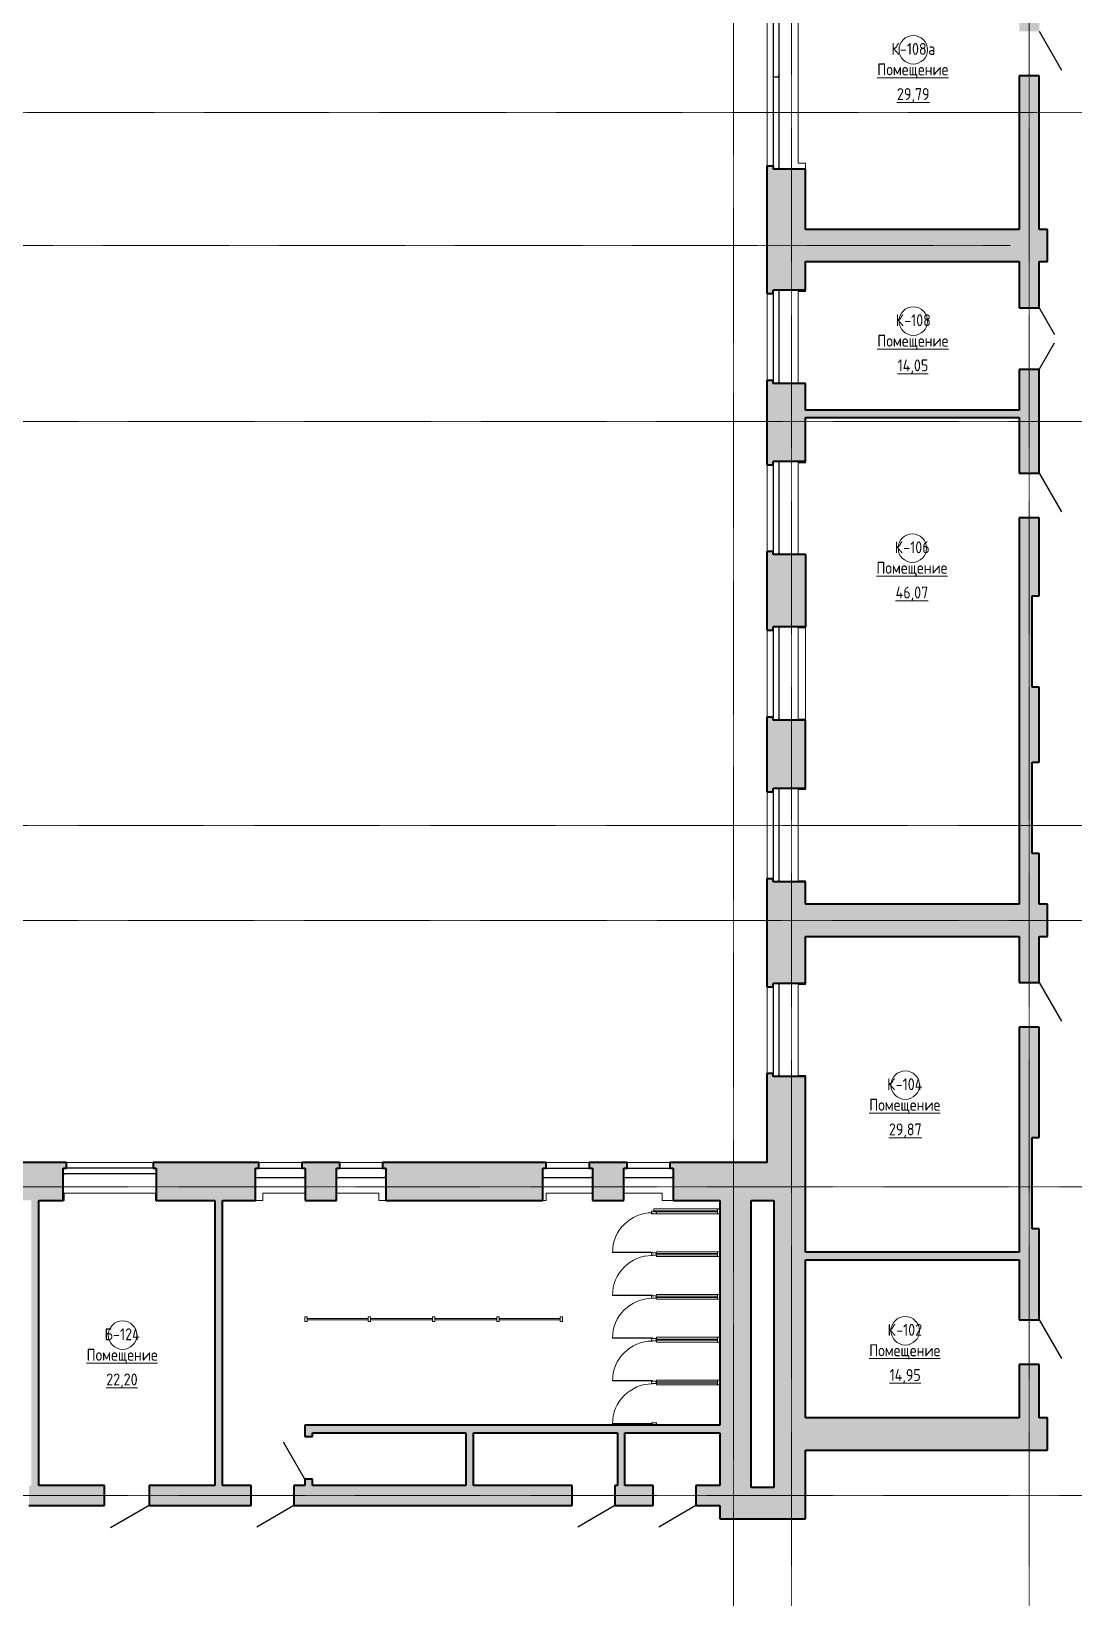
# Model space of a CAD drawing. Header units: millimetres. Extents: x -13853 to 411335, y -23261 to 161252.
# Drawn here: x 84581 to 106512, y 11139 to 44091 of the extents above; entities that cross this region are included whole.
import ezdxf

# ---------------------------------------------------------------- set-up
doc = ezdxf.new("R2010")
doc.units = ezdxf.units.MM
doc.linetypes.add('ADSK_Линия сетки', pattern=[21, 12, -3, 3, -3])
for name, color, linetype, lineweight in [('Двери', 7, 'Continuous', 18), ('Импосты витража', 7, 'Continuous', 18), ('Каркас_Импост', 7, 'Continuous', 30), ('Марки помещений', 7, 'Continuous', 18), ('Окна', 7, 'Continuous', 18), ('Оси', 7, 'Continuous', 9), ('Панели витража', 7, 'Continuous', 18), ('Панель', 7, 'Continuous', 30), ('Стены', 7, 'Continuous', 18), ('Стены разрез', 7, 'Continuous', 40)]:
    doc.layers.add(name, color=color, linetype=linetype, lineweight=lineweight)
doc.styles.add('GOST Common_1', font='GOST Common.ttf', dxfattribs={"width": 0.9, "height": 250})

# ---------------------------------------------------------------- blocks, each defined once
blk = doc.blocks.new('ИРНИТУ_Дверь_Однопольная_ДеревяннаяВнутренняя_филенчатая - 900х2080 без верха-1341253-001_Весь этаж')
at = {"layer": 'Панель'}
blk.add_line((-470, 210), (344, 680), dxfattribs=at)
blk = doc.blocks.new('AC_Дверь_Двупольная_ДеревяннаяВнутренняя_филенчатая_с_верхом - 1260х2080-413008-001_Весь этаж')
at = {"layer": 'Панель'}
for p, q in [((-650, 210), (-87, 535)), ((650, 210), (87, 535))]:
    blk.add_line(p, q, dxfattribs=at)
blk = doc.blocks.new('ИРНИТУ_Дверь_Однопольная_ДеревяннаяВнутренняя_филенчатая - 900х2080-1341260-001_Весь этаж')
at = {"layer": 'Панель'}
blk.add_line((-470, 210), (344, 680), dxfattribs=at)
blk = doc.blocks.new('AC_Дверь_Однопольная_ДеревяннаяВнутренняя_ГОСТ6629-88 - 860х2080h-423457-001_Весь этаж')
at = {"layer": 'Панель'}
blk.add_line((-450, 210), (329, 660), dxfattribs=at)
blk = doc.blocks.new('AC_Дверь_Однопольная_ДеревяннаяВнутренняя_ГОСТ6629-88 - 860х2080h-423991-001_Весь этаж')
at = {"layer": 'Панель'}
blk.add_line((-450, 80), (329, 530), dxfattribs=at)
blk = doc.blocks.new('ИРНИТУ-Окно-ГОСТ23166-99_2_1_Створка - 1000 x 1800-942852-001_Весь этаж')
at = {"layer": 'Каркас_Импост'}
for p, q in [((-1018.1, 280), (21.9, 280)), ((-1018.1, 280), (-1018.1, 80)), ((-1018.1, 280), (-983.1, 280)), ((-1018.1, 80), (21.9, 80)), ((-1018.1, 80), (-983.1, 80)), ((21.9, 280), (-13.1, 280)), ((21.9, 80), (-13.1, 80)), ((21.9, 280), (21.9, 80))]:
    blk.add_line(p, q, dxfattribs=at)
blk = doc.blocks.new('Системная панель - ADSK_Глухая_25_белый пластик-513181-001_Весь этаж')
at = {"layer": 'Панели витража'}
for p, q in [((667.5, 12.5), (-667.5, 12.5)), ((-667.5, 12.5), (-667.5, -12.5)), ((667.5, -12.5), (667.5, 12.5)), ((-667.5, -12.5), (667.5, -12.5))]:
    blk.add_line(p, q, dxfattribs=at)
blk = doc.blocks.new('AC_ДверьВитражная_Однопольная_Туалетная - Глухая Левая-442682-001_Весь этаж')
at = {"layer": 'Панель'}
blk.add_line((420, -32.5), (420, -872.5), dxfattribs=at)
at = {"layer": 'Панель', "lineweight": 18}
blk.add_arc((420, -32.5), 840, 180, 270, dxfattribs=at)
blk = doc.blocks.new('Прямоугольный импост - 50х100-442674-001_Весь этаж')
at = {"layer": 'Импосты витража'}
for p, q in [((-25, 50), (25, 50)), ((-25, -50), (-25, 50)), ((25, 50), (25, -50)), ((25, -50), (-25, -50))]:
    blk.add_line(p, q, dxfattribs=at)
blk = doc.blocks.new('Прямоугольный импост - 50х100-442686-001_Весь этаж')
at = {"layer": 'Импосты витража'}
for p, q in [((-50, 50), (0, 50)), ((-50, -50), (-50, 50)), ((0, 50), (0, -50)), ((0, -50), (-50, -50))]:
    blk.add_line(p, q, dxfattribs=at)
blk = doc.blocks.new('Прямоугольный импост - 50х100-442689-001_Весь этаж')
at = {"layer": 'Импосты витража'}
for p, q in [((0, 50), (-50, 50)), ((-50, 50), (-50, -50)), ((0, -50), (0, 50)), ((-50, -50), (0, -50))]:
    blk.add_line(p, q, dxfattribs=at)
blk = doc.blocks.new('Системная панель - ADSK_Глухая_25_белый пластик-513185-001_Весь этаж')
at = {"layer": 'Панели витража'}
for p, q in [((642.5, 12.5), (-642.5, 12.5)), ((-642.5, 12.5), (-642.5, -12.5)), ((642.5, -12.5), (642.5, 12.5)), ((-642.5, -12.5), (642.5, -12.5))]:
    blk.add_line(p, q, dxfattribs=at)
blk = doc.blocks.new('Прямоугольный импост - 50х100-444423-001_Весь этаж')
at = {"layer": 'Импосты витража'}
for p, q in [((-50, 50), (0, 50)), ((-50, -50), (-50, 50)), ((0, 50), (0, -50)), ((0, -50), (-50, -50))]:
    blk.add_line(p, q, dxfattribs=at)
blk = doc.blocks.new('Прямоугольный импост - 50х100-513183-001_Весь этаж')
at = {"layer": 'Импосты витража'}
for p, q in [((97731, 15692), (97731, 15717)), ((99016, 15717), (97731, 15717)), ((97731, 15617), (97731, 15642)), ((99016, 15617), (97731, 15617))]:
    blk.add_line(p, q, dxfattribs=at)
blk = doc.blocks.new('Прямоугольный импост - 50х100-513179-001_Весь этаж')
at = {"layer": 'Импосты витража'}
for p, q in [((97681, 19280), (97681, 19317)), ((97681, 19317), (99016, 19317)), ((97731, 19217), (99016, 19217))]:
    blk.add_line(p, q, dxfattribs=at)
blk = doc.blocks.new('Прямоугольный импост - 50х100-444419-001_Весь этаж')
at = {"layer": 'Импосты витража'}
for p, q in [((0, 50), (-50, 50)), ((-50, 50), (-50, -50)), ((0, -50), (0, 50)), ((-50, -50), (0, -50))]:
    blk.add_line(p, q, dxfattribs=at)
blk = doc.blocks.new('Системная панель - ADSK_Глухая_25_белый пластик-489488-001_Весь этаж')
at = {"layer": 'Панели витража'}
for p, q in [((640, 13), (-640, 13)), ((-640, 13), (-640, -13)), ((640, -13), (640, 13)), ((-640, -13), (640, -13))]:
    blk.add_line(p, q, dxfattribs=at)
blk = doc.blocks.new('Системная панель - ADSK_Глухая_25_белый пластик-489489-001_Весь этаж')
at = {"layer": 'Панели витража'}
for p, q in [((653, 13), (-653, 13)), ((-653, 13), (-653, -13)), ((653, -13), (653, 13)), ((-653, -13), (653, -13))]:
    blk.add_line(p, q, dxfattribs=at)
blk = doc.blocks.new('Прямоугольный импост - 50х100-450438-001_Весь этаж')
at = {"layer": 'Импосты витража'}
for p, q in [((-50, 50), (0, 50)), ((-50, -50), (-50, 50)), ((0, 50), (0, -50)), ((0, -50), (-50, -50))]:
    blk.add_line(p, q, dxfattribs=at)
blk = doc.blocks.new('Прямоугольный импост - 50х100-450440-001_Весь этаж')
at = {"layer": 'Импосты витража'}
for p, q in [((0, 50), (-50, 50)), ((-50, 50), (-50, -50)), ((0, -50), (0, 50)), ((-50, -50), (0, -50))]:
    blk.add_line(p, q, dxfattribs=at)
blk = doc.blocks.new('Прямоугольный импост - 50х100-450448-001_Весь этаж')
at = {"layer": 'Импосты витража'}
for p, q in [((-25, 50), (25, 50)), ((-25, -50), (-25, 50)), ((25, 50), (25, -50)), ((25, -50), (-25, -50))]:
    blk.add_line(p, q, dxfattribs=at)
blk = doc.blocks.new('Прямоугольный импост - 50х100-451065-001_Весь этаж')
at = {"layer": 'Импосты витража'}
for p, q in [((-25, 50), (25, 50)), ((-25, -50), (-25, 50)), ((25, 50), (25, -50)), ((25, -50), (-25, -50))]:
    blk.add_line(p, q, dxfattribs=at)
blk = doc.blocks.new('ИРНИТУ-Окно-ГОСТ23166-99_4_2_Створки - 1920 x 2350-415137-001_Весь этаж')
at = {"layer": 'Каркас_Импост'}
for p, q in [((-1018.1, -160), (941.9, -160)), ((-1018.1, -280), (-1018.1, -160)), ((-1018.1, -160), (-983.1, -160)), ((-1018.1, -280), (941.9, -280)), ((-1018.1, -280), (-983.1, -280)), ((941.9, -160), (906.9, -160)), ((941.9, -280), (906.9, -280)), ((941.9, -280), (941.9, -160))]:
    blk.add_line(p, q, dxfattribs=at)
blk = doc.blocks.new('ИРНИТУ-Окно-ГОСТ23166-99_4_2_Створки - 1920 x 2350-670323-001_Весь этаж')
at = {"layer": 'Каркас_Импост'}
for p, q in [((-1008.1, -160), (931.9, -160)), ((-1008.1, -280), (-1008.1, -160)), ((-1008.1, -160), (-973.1, -160)), ((-1008.1, -280), (931.9, -280)), ((-1008.1, -280), (-973.1, -280)), ((931.9, -160), (896.9, -160)), ((931.9, -280), (916.9, -280)), ((931.9, -280), (931.9, -160))]:
    blk.add_line(p, q, dxfattribs=at)
blk = doc.blocks.new('ИРНИТУ-Окно-ГОСТ23166-99_4_2_Створки - 1920 x 2350-670325-001_Весь этаж')
at = {"layer": 'Каркас_Импост'}
for p, q in [((-1008.1, -160), (931.9, -160)), ((-1008.1, -280), (-1008.1, -160)), ((-1008.1, -160), (-973.1, -160)), ((-1008.1, -280), (931.9, -280)), ((-1008.1, -280), (-993.1, -280)), ((931.9, -160), (896.9, -160)), ((931.9, -280), (896.9, -280)), ((931.9, -280), (931.9, -160))]:
    blk.add_line(p, q, dxfattribs=at)
blk = doc.blocks.new('ADSK_Марка_Помещение - Номер Имя Площадь Площадь проемов-115235-001_Весь этаж')
at = {"layer": 'Марки помещений'}
blk.add_circle((0, 0), 3, dxfattribs=at)

msp = doc.modelspace()

# ---------------------------------------------------------------- hatches: boundary and pattern name
at = {"layer": 'Стены'}
h = msp.add_hatch(color=256, dxfattribs=at)
h.paths.add_polyline_path([(100866, 20295), (100866, 22101), (100186, 22101), (100186, 22171), (100066, 22171), (100066, 20295)], flags=0)
h.paths.add_polyline_path([(100186, 23991), (100186, 24061), (100866, 24061), (100866, 26201), (100186, 26201), (100186, 26271), (100066, 26271), (100066, 23991)], flags=0)
h.paths.add_polyline_path([(100186, 28091), (100186, 28161), (100866, 28161), (100866, 29601), (100186, 29601), (100186, 29671), (100066, 29671), (100066, 28091)], flags=0)
h.paths.add_polyline_path([(100066, 31491), (100186, 31491), (100186, 31561), (100866, 31561), (100866, 33083), (100186, 33083), (100186, 33153), (100066, 33153)], flags=0)
h.paths.add_polyline_path([(100066, 34973), (100186, 34973), (100186, 35043), (100866, 35043), (100866, 36683), (100186, 36683), (100186, 36753), (100066, 36753), (100066, 35677)], flags=0)
h.paths.add_polyline_path([(100186, 38573), (100186, 38643), (100866, 38643), (100866, 41193), (100186, 41193), (100186, 41263), (100066, 41263), (100066, 38573)], flags=0)
h.paths.add_polyline_path([(100066, 45003), (100186, 45003), (100186, 45073), (100866, 45073), (100866, 47483), (100186, 47483), (100186, 47553), (100066, 47553)], flags=0)
h.paths.add_polyline_path([(100186, 49373), (100186, 49443), (100866, 49443), (100866, 51083), (100186, 51083), (100186, 51153), (100066, 51153), (100066, 49373)], flags=0)
h.paths.add_polyline_path([(100186, 52973), (100186, 53043), (100866, 53043), (100866, 54583), (100186, 54583), (100186, 54653), (100066, 54653), (100066, 52973)], flags=0)
h.paths.add_polyline_path([(100066, 56473), (100186, 56473), (100186, 56543), (100866, 56543), (100866, 57983), (100186, 57983), (100186, 58053), (100066, 58053)], flags=0)
h.paths.add_polyline_path([(100066, 59873), (100186, 59873), (100186, 59943), (100866, 59943), (100866, 62605), (100066, 62605), (100066, 60545)], flags=0)
h = msp.add_hatch(color=256, dxfattribs=at)
h.paths.add_polyline_path([(105786, 39925), (105786, 43151), (105366, 43151), (105366, 39925)], flags=0)
h.paths.add_polyline_path([(105366, 44091), (105786, 44091), (105786, 46545), (105366, 46545)], flags=0)
for points in [[(105961, 39245), (105961, 39925), (100866, 39925), (100866, 39245), (105786, 39245)], [(105366, 35964), (105366, 36124), (100866, 36124), (100866, 35964), (103810, 35964)], [(105786, 25045), (105961, 25045), (105961, 25725), (100866, 25725), (100866, 25045), (105366, 25045)], [(84581, 13495), (84741, 13495), (84741, 19495), (84581, 19495), (84581, 17027)], [(88441, 13495), (88601, 13495), (88601, 19495), (88441, 19495), (88441, 17027)], [(99726, 13456), (99726, 19495), (99066, 19495), (99066, 13456)], [(100206, 13456), (100866, 13456), (100866, 19495), (100206, 19495), (100206, 17027)], [(103810, 18247), (105366, 18247), (105366, 18407), (100866, 18407), (100866, 18247)], [(105961, 14245), (105961, 14925), (100866, 14925), (100866, 14245), (103810, 14245)], [(96911, 14607), (99066, 14607), (99066, 14767), (90335, 14767), (90335, 14607), (95371, 14607)], [(93721, 13495), (93881, 13495), (93881, 14607), (93721, 14607)], [(96911, 13495), (97071, 13495), (97071, 14607), (96911, 14607)], [(100866, 12796), (100866, 13456), (99066, 13456), (99066, 12796)]]:
    msp.add_hatch(color=256, dxfattribs=at).paths.add_polyline_path(points, flags=0)
h = msp.add_hatch(color=256, dxfattribs=at)
h.paths.add_polyline_path([(105786, 25725), (105786, 26797), (105636, 26797), (105636, 28717), (105786, 28717), (105786, 30297), (105636, 30297), (105636, 32217), (105786, 32217), (105786, 33854), (105366, 33854), (105366, 25725)], flags=0)
h.paths.add_polyline_path([(105786, 34794), (105786, 36974), (105366, 36974), (105366, 34794)], flags=0)
h.paths.add_polyline_path([(105786, 38274), (105786, 39245), (105366, 39245), (105366, 38274)], flags=0)
h = msp.add_hatch(color=256, dxfattribs=at)
h.paths.add_polyline_path([(105786, 14925), (105786, 16042), (105366, 16042), (105366, 14925)], flags=0)
h.paths.add_polyline_path([(105786, 16982), (105786, 18897), (105636, 18897), (105636, 20817), (105786, 20817), (105786, 23142), (105366, 23142), (105366, 16982)], flags=0)
h.paths.add_polyline_path([(105786, 24082), (105786, 25045), (105366, 25045), (105366, 24082)], flags=0)
h = msp.add_hatch(color=256, dxfattribs=at)
h.paths.add_polyline_path([(90341, 19495), (91001, 19495), (91001, 20175), (91071, 20175), (91071, 20295), (90271, 20295), (90271, 20175), (90341, 20175)], flags=0)
h.paths.add_polyline_path([(84741, 19495), (85251, 19495), (85251, 20175), (85321, 20175), (85321, 20295), (83641, 20295), (83641, 20175), (83711, 20175), (83711, 19495), (84581, 19495)], flags=0)
h.paths.add_polyline_path([(100866, 19495), (100866, 20295), (98016, 20295), (98016, 20175), (98086, 20175), (98086, 19495), (100206, 19495)], flags=0)
h.paths.add_polyline_path([(95346, 19495), (95346, 20175), (95416, 20175), (95416, 20295), (91971, 20295), (91971, 20175), (92041, 20175), (92041, 19495)], flags=0)
h.paths.add_polyline_path([(89301, 19495), (89301, 20175), (89371, 20175), (89371, 20295), (87141, 20295), (87141, 20175), (87211, 20175), (87211, 19495), (88601, 19495)], flags=0)
h.paths.add_polyline_path([(97046, 19495), (97046, 20175), (97116, 20175), (97116, 20295), (96316, 20295), (96316, 20175), (96386, 20175), (96386, 19495)], flags=0)
h.paths.add_polyline_path([(60551, 19495), (60551, 20175), (60621, 20175), (60621, 20295), (58741, 20295), (58741, 20175), (58811, 20175), (58811, 19495)], flags=0)
h.paths.add_polyline_path([(70651, 19495), (70651, 20175), (70721, 20175), (70721, 20295), (68941, 20295), (68941, 20175), (69011, 20175), (69011, 19495), (70054, 19495)], flags=0)
h.paths.add_polyline_path([(81696, 19495), (81751, 19495), (81751, 20175), (81821, 20175), (81821, 20295), (79941, 20295), (79941, 20175), (80011, 20175), (80011, 19495), (81016, 19495)], flags=0)
h.paths.add_polyline_path([(67051, 19495), (67051, 20175), (67121, 20175), (67121, 20295), (65541, 20295), (65541, 20175), (65611, 20175), (65611, 19495)], flags=0)
h.paths.add_polyline_path([(76311, 19495), (78051, 19495), (78051, 20175), (78121, 20175), (78121, 20295), (76241, 20295), (76241, 20175), (76311, 20175)], flags=0)
h.paths.add_polyline_path([(63651, 19495), (63651, 20175), (63721, 20175), (63721, 20295), (62441, 20295), (62441, 20175), (62511, 20175), (62511, 19495), (63016, 19495)], flags=0)
h.paths.add_polyline_path([(74351, 19495), (74351, 20175), (74421, 20175), (74421, 20295), (72541, 20295), (72541, 20175), (72611, 20175), (72611, 19495)], flags=0)
h.paths.add_polyline_path([(44138, 19495), (45051, 19495), (45051, 20175), (45121, 20175), (45121, 20295), (43341, 20295), (43341, 20175), (43411, 20175), (43411, 19495)], flags=0)
h.paths.add_polyline_path([(47011, 19495), (48651, 19495), (48651, 20175), (48721, 20175), (48721, 20295), (46941, 20295), (46941, 20175), (47011, 20175)], flags=0)
h.paths.add_polyline_path([(56766, 19495), (56851, 19495), (56851, 20175), (56921, 20175), (56921, 20295), (54241, 20295), (54241, 20175), (54311, 20175), (54311, 19495), (56086, 19495)], flags=0)
h.paths.add_polyline_path([(51251, 19495), (52351, 19495), (52351, 20175), (52421, 20175), (52421, 20295), (50541, 20295), (50541, 20175), (50611, 20175), (50611, 19495)], flags=0)
h.paths.add_polyline_path([(41451, 19495), (41451, 20175), (41521, 20175), (41521, 20295), (39741, 20295), (39741, 20175), (39811, 20175), (39811, 19495)], flags=0)
h.paths.add_polyline_path([(32511, 19495), (34151, 19495), (34151, 20175), (34221, 20175), (34221, 20295), (32441, 20295), (32441, 20175), (32511, 20175)], flags=0)
h.paths.add_polyline_path([(36978, 19495), (37851, 19495), (37851, 20175), (37921, 20175), (37921, 20295), (36041, 20295), (36041, 20175), (36111, 20175), (36111, 19495), (36298, 19495)], flags=0)
h.paths.add_polyline_path([(26251, 19495), (27251, 19495), (27251, 20175), (27321, 20175), (27321, 20295), (25641, 20295), (25641, 20175), (25711, 20175), (25711, 19495)], flags=0)
h.paths.add_polyline_path([(23639, 19495), (23751, 19495), (23751, 20175), (23821, 20175), (23821, 20295), (22241, 20295), (22241, 20175), (22311, 20175), (22311, 19495), (22801, 19495)], flags=0)
h.paths.add_polyline_path([(30551, 19495), (30551, 20175), (30621, 20175), (30621, 20295), (29141, 20295), (29141, 20175), (29211, 20175), (29211, 19495), (29811, 19495)], flags=0)
h.paths.add_polyline_path([(18626, 19495), (20351, 19495), (20351, 20175), (20421, 20175), (20421, 20295), (18626, 20295), (18626, 20135)], flags=0)
h = msp.add_hatch(color=256, dxfattribs=at)
h.paths.add_polyline_path([(90495, 13495), (90495, 13631), (90335, 13631), (90335, 13495)], flags=0)
h.paths.add_polyline_path([(90335, 14531), (90495, 14531), (90495, 14607), (90335, 14607)], flags=0)
h = msp.add_hatch(color=256, dxfattribs=at)
h.paths.add_polyline_path([(98561, 13075), (99066, 13075), (99066, 13495), (98561, 13495)], flags=0)
h.paths.add_polyline_path([(90105, 13075), (95961, 13075), (95961, 13495), (90105, 13495)], flags=0)
h.paths.add_polyline_path([(97661, 13075), (97661, 13495), (96861, 13495), (96861, 13075)], flags=0)
h.paths.add_polyline_path([(87061, 13075), (89205, 13075), (89205, 13495), (87061, 13495)], flags=0)
h.paths.add_polyline_path([(83591, 13075), (83591, 13495), (81696, 13495), (81696, 13075)], flags=0)
h.paths.add_polyline_path([(84531, 13075), (86121, 13075), (86121, 13495), (84531, 13495)], flags=0)

# ---------------------------------------------------------------- linework, layer by layer
at = {"layer": 'Оси', "linetype": 'ADSK_Линия сетки'}
for p, q in [((100576, 160434), (100576, -22443)), ((105576, 160434), (105576, -22443)), ((99356, 138255), (99356, -22443)), ((118410, 42385), (-13035, 42385)), ((105176, 39585), (-13035, 39585)), ((118043, 35885), (-13035, 35885)), ((155351, 27385), (-13035, 27385)), ((410517, 25385), (-13035, 25385)), ((-13035, 19785), (410517, 19785)), ((-13035, 13285), (410517, 13285))]:
    msp.add_line(p, q, dxfattribs=at)
at = {"layer": 'Стены'}
for p, q in [((100066, 41263), (100066, 45003)), ((100716, 41316), (100716, 44916)), ((100866, 41316), (100716, 41316)), ((100866, 41316), (100866, 41193)), ((100066, 36753), (100066, 38573)), ((100716, 36696), (100716, 38616)), ((100716, 38616), (100866, 38616)), ((100866, 38643), (100866, 38616)), ((100866, 36696), (100716, 36696)), ((100866, 36696), (100866, 36683)), ((100066, 33153), (100066, 34973)), ((100716, 33096), (100716, 35016)), ((100716, 35016), (100866, 35016)), ((100866, 35043), (100866, 35016)), ((100866, 33096), (100716, 33096)), ((100866, 33096), (100866, 33083)), ((100066, 29671), (100066, 31491)), ((100716, 29621), (100716, 31541)), ((100716, 31541), (100866, 31541)), ((100866, 31561), (100866, 29601)), ((100866, 29621), (100716, 29621)), ((100066, 26271), (100066, 28091)), ((100716, 26221), (100716, 28141)), ((100716, 28141), (100866, 28141)), ((100866, 28161), (100866, 28141)), ((100866, 26221), (100716, 26221)), ((100866, 26221), (100866, 26201)), ((100866, 24061), (100866, 24041)), ((100066, 22171), (100066, 23991)), ((100716, 22121), (100716, 24041)), ((100716, 24041), (100866, 24041)), ((100866, 22121), (100716, 22121)), ((100866, 22121), (100866, 22101)), ((85321, 20295), (87141, 20295)), ((89371, 20295), (90271, 20295)), ((91071, 20295), (91971, 20295)), ((95416, 20295), (96316, 20295)), ((97116, 20295), (98016, 20295)), ((85271, 19495), (85251, 19495)), ((85271, 19495), (85271, 19645)), ((85271, 19645), (87191, 19645)), ((87191, 19645), (87191, 19495)), ((87211, 19495), (87191, 19495)), ((89451, 19495), (89301, 19495)), ((89451, 19495), (89451, 19645)), ((89451, 19645), (90341, 19645)), ((91001, 19645), (91891, 19645)), ((91891, 19645), (91891, 19495)), ((92041, 19495), (91891, 19495)), ((95416, 19495), (95346, 19495)), ((95416, 19495), (95416, 19645)), ((95416, 19645), (96386, 19645)), ((97046, 19645), (97856, 19645)), ((97856, 19645), (97856, 19495)), ((98086, 19495), (97856, 19495))]:
    msp.add_line(p, q, dxfattribs=at)
at = {"layer": 'Стены разрез'}
for p, q in [((105366, 43151), (105366, 39925)), ((105786, 43151), (105366, 43151)), ((105786, 39925), (105786, 43151)), ((100066, 38573), (100066, 41263)), ((100066, 41263), (100186, 41263)), ((100186, 41263), (100186, 41193)), ((100866, 41193), (100186, 41193)), ((100866, 39925), (100866, 41193)), ((105366, 39925), (100866, 39925)), ((105961, 39925), (105786, 39925)), ((105961, 39245), (105961, 39925)), ((100866, 39245), (105366, 39245)), ((100866, 38643), (100866, 39245)), ((105366, 39245), (105366, 38274)), ((105786, 39245), (105961, 39245)), ((105786, 38274), (105786, 39245)), ((100066, 38573), (100186, 38573)), ((100186, 38573), (100186, 38643)), ((100866, 38643), (100186, 38643)), ((105366, 38274), (105786, 38274)), ((105366, 36974), (105366, 36124)), ((105786, 36974), (105366, 36974)), ((105786, 34794), (105786, 36974)), ((100066, 34973), (100066, 36753)), ((100066, 36753), (100186, 36753)), ((100186, 36683), (100186, 36753)), ((100866, 36683), (100186, 36683)), ((100866, 36124), (100866, 36683)), ((105366, 36124), (100866, 36124)), ((100866, 35043), (100866, 35964)), ((100866, 35964), (105366, 35964)), ((105366, 35964), (105366, 34794)), ((100066, 34973), (100186, 34973)), ((100186, 34973), (100186, 35043)), ((100866, 35043), (100186, 35043)), ((105366, 34794), (105786, 34794)), ((105366, 33854), (105366, 25725)), ((105786, 33854), (105366, 33854)), ((105786, 32217), (105786, 33854)), ((100066, 31491), (100066, 33153)), ((100066, 33153), (100186, 33153)), ((100186, 33083), (100186, 33153)), ((100866, 33083), (100186, 33083)), ((100866, 33083), (100866, 31561)), ((105636, 30297), (105636, 32217)), ((105636, 32217), (105786, 32217)), ((100066, 31491), (100186, 31491)), ((100186, 31491), (100186, 31561)), ((100866, 31561), (100186, 31561)), ((105786, 30297), (105636, 30297)), ((105786, 28717), (105786, 30297)), ((100066, 28091), (100066, 29671)), ((100066, 29671), (100186, 29671)), ((100186, 29601), (100186, 29671)), ((100866, 29601), (100186, 29601)), ((100866, 28161), (100866, 29601)), ((105636, 26797), (105636, 28717)), ((105636, 28717), (105786, 28717)), ((100066, 28091), (100186, 28091)), ((100186, 28091), (100186, 28161)), ((100866, 28161), (100186, 28161)), ((105786, 26797), (105636, 26797)), ((105786, 25725), (105786, 26797)), ((100066, 23991), (100066, 26271)), ((100066, 26271), (100186, 26271)), ((100186, 26201), (100186, 26271)), ((100866, 26201), (100186, 26201)), ((100866, 25725), (100866, 26201)), ((105366, 25725), (100866, 25725)), ((105961, 25725), (105786, 25725)), ((105961, 25045), (105961, 25725)), ((100866, 25045), (105366, 25045)), ((100866, 24061), (100866, 25045)), ((105366, 25045), (105366, 24082)), ((105786, 25045), (105961, 25045)), ((105786, 24082), (105786, 25045)), ((100186, 23991), (100186, 24061)), ((100866, 24061), (100186, 24061)), ((105366, 24082), (105786, 24082)), ((100066, 23991), (100186, 23991)), ((105366, 23142), (105366, 18407)), ((105786, 23142), (105366, 23142)), ((105786, 20817), (105786, 23142)), ((100066, 20295), (100066, 22171)), ((100066, 22171), (100186, 22171)), ((100186, 22101), (100186, 22171)), ((100866, 22101), (100186, 22101)), ((100866, 19495), (100866, 22101)), ((105636, 18897), (105636, 20817)), ((105636, 20817), (105786, 20817)), ((85321, 20295), (83641, 20295)), ((85251, 19495), (85251, 20175)), ((85251, 20175), (85321, 20175)), ((85321, 20175), (85321, 20295)), ((89371, 20295), (87141, 20295)), ((87141, 20295), (87141, 20175)), ((87141, 20175), (87211, 20175)), ((87211, 20175), (87211, 19495)), ((89301, 19495), (89301, 20175)), ((89301, 20175), (89371, 20175)), ((89371, 20175), (89371, 20295)), ((91071, 20295), (90271, 20295)), ((90271, 20295), (90271, 20175)), ((90271, 20175), (90341, 20175)), ((90341, 20175), (90341, 19495)), ((91001, 19495), (91001, 20175)), ((91001, 20175), (91071, 20175)), ((91071, 20175), (91071, 20295)), ((95416, 20295), (91971, 20295)), ((91971, 20295), (91971, 20175)), ((91971, 20175), (92041, 20175)), ((92041, 20175), (92041, 19495)), ((95346, 19495), (95346, 20175)), ((95346, 20175), (95416, 20175)), ((95416, 20175), (95416, 20295)), ((97116, 20295), (96316, 20295)), ((96316, 20295), (96316, 20175)), ((96316, 20175), (96386, 20175)), ((96386, 20175), (96386, 19495)), ((97046, 19495), (97046, 20175)), ((97046, 20175), (97116, 20175)), ((97116, 20175), (97116, 20295)), ((100066, 20295), (98016, 20295)), ((98016, 20295), (98016, 20175)), ((98016, 20175), (98086, 20175)), ((98086, 20175), (98086, 19495)), ((84741, 19495), (85251, 19495)), ((84741, 13495), (84741, 19495)), ((87211, 19495), (88441, 19495)), ((88441, 19495), (88441, 13495)), ((88601, 19495), (89301, 19495)), ((88601, 13495), (88601, 19495)), ((90341, 19495), (91001, 19495)), ((92041, 19495), (95346, 19495)), ((96386, 19495), (97046, 19495)), ((98086, 19495), (99066, 19495)), ((99066, 19495), (99066, 14767)), ((99726, 19495), (100206, 19495)), ((99726, 13456), (99726, 19495)), ((100206, 19495), (100206, 13456)), ((100866, 18407), (100866, 19495)), ((105786, 18897), (105636, 18897)), ((105786, 16982), (105786, 18897)), ((105366, 18407), (100866, 18407)), ((100866, 14925), (100866, 18247)), ((100866, 18247), (105366, 18247)), ((105366, 18247), (105366, 16982)), ((105366, 16982), (105786, 16982)), ((105366, 16042), (105366, 14925)), ((105786, 16042), (105366, 16042)), ((105786, 14925), (105786, 16042)), ((105366, 14925), (100866, 14925)), ((105961, 14925), (105786, 14925)), ((105961, 14245), (105961, 14925)), ((99066, 14767), (90335, 14767)), ((90335, 14767), (90335, 14531)), ((90335, 14531), (90495, 14531)), ((90495, 14607), (93721, 14607)), ((90495, 14531), (90495, 14607)), ((93721, 14607), (93721, 13495)), ((93881, 14607), (96911, 14607)), ((93881, 13495), (93881, 14607)), ((96911, 14607), (96911, 13495)), ((97071, 14607), (99066, 14607)), ((97071, 13495), (97071, 14607)), ((99066, 14607), (99066, 13495)), ((100866, 14245), (105961, 14245)), ((100866, 12796), (100866, 14245)), ((90335, 13631), (90335, 13495)), ((90495, 13631), (90335, 13631)), ((90495, 13495), (90495, 13631)), ((86121, 13495), (84741, 13495)), ((86121, 13075), (86121, 13495)), ((88441, 13495), (87061, 13495)), ((87061, 13495), (87061, 13075)), ((89205, 13495), (88601, 13495)), ((89205, 13075), (89205, 13495)), ((90335, 13495), (90105, 13495)), ((90105, 13495), (90105, 13075)), ((93721, 13495), (90495, 13495)), ((95961, 13495), (93881, 13495)), ((95961, 13075), (95961, 13495)), ((96911, 13495), (96861, 13495)), ((96861, 13495), (96861, 13075)), ((97661, 13495), (97071, 13495)), ((97661, 13075), (97661, 13495)), ((99066, 13495), (98561, 13495)), ((98561, 13495), (98561, 13075)), ((100206, 13456), (99726, 13456)), ((84531, 13075), (86121, 13075)), ((87061, 13075), (89205, 13075)), ((90105, 13075), (95961, 13075)), ((96861, 13075), (97661, 13075)), ((98561, 13075), (99066, 13075)), ((99066, 13075), (99066, 12796)), ((99066, 12796), (100866, 12796))]:
    msp.add_line(p, q, dxfattribs=at)

# ---------------------------------------------------------------- block references
at = {"layer": 'Двери'}
for name, p, rotation in [('ИРНИТУ_Дверь_Однопольная_ДеревяннаяВнутренняя_филенчатая - 900х2080 без верха-1341253-001_Весь этаж', (105576, 43621), 269.9999999999998), ('AC_Дверь_Двупольная_ДеревяннаяВнутренняя_филенчатая_с_верхом - 1260х2080-413008-001_Весь этаж', (105576, 37624), 269.9999999999999), ('ИРНИТУ_Дверь_Однопольная_ДеревяннаяВнутренняя_филенчатая - 900х2080-1341260-001_Весь этаж', (105576, 34324), 269.9999999999999), ('ИРНИТУ_Дверь_Однопольная_ДеревяннаяВнутренняя_филенчатая - 900х2080 без верха-1341253-001_Весь этаж', (105576, 23612), 269.9999999999999), ('AC_ДверьВитражная_Однопольная_Туалетная - Глухая Левая-442682-001_Весь этаж', (97681, 18817), 270), ('AC_ДверьВитражная_Однопольная_Туалетная - Глухая Левая-442682-001_Весь этаж', (97681, 17917), 270), ('AC_ДверьВитражная_Однопольная_Туалетная - Глухая Левая-442682-001_Весь этаж', (97681, 17017), 270), ('ИРНИТУ_Дверь_Однопольная_ДеревяннаяВнутренняя_филенчатая - 900х2080 без верха-1341253-001_Весь этаж', (105576, 16512), 269.9999999999999), ('AC_ДверьВитражная_Однопольная_Туалетная - Глухая Левая-442682-001_Весь этаж', (97681, 16117), 270), ('AC_ДверьВитражная_Однопольная_Туалетная - Глухая Левая-442682-001_Весь этаж', (97681, 15217), 270), ('AC_Дверь_Однопольная_ДеревяннаяВнутренняя_ГОСТ6629-88 - 860х2080h-423991-001_Весь этаж', (90415, 14081), 90), ('ИРНИТУ_Дверь_Однопольная_ДеревяннаяВнутренняя_филенчатая - 900х2080 без верха-1341253-001_Весь этаж', (86591, 13285), 180), ('AC_Дверь_Однопольная_ДеревяннаяВнутренняя_ГОСТ6629-88 - 860х2080h-423457-001_Весь этаж', (89655, 13285), 180), ('AC_Дверь_Однопольная_ДеревяннаяВнутренняя_ГОСТ6629-88 - 860х2080h-423457-001_Весь этаж', (96411, 13285), 180), ('AC_Дверь_Однопольная_ДеревяннаяВнутренняя_ГОСТ6629-88 - 860х2080h-423457-001_Весь этаж', (98111, 13285), 180)]:
    msp.add_blockref(name, p, dxfattribs=dict(at, rotation=rotation))
at = {"layer": 'Импосты витража'}
for name, p, rotation in [('Прямоугольный импост - 50х100-442689-001_Весь этаж', (97681, 19267), 90), ('Прямоугольный импост - 50х100-450440-001_Весь этаж', (90335, 16996), 180)]:
    msp.add_blockref(name, p, dxfattribs=dict(at, rotation=rotation))
for name, p in [('Прямоугольный импост - 50х100-513179-001_Весь этаж', (0, 0)), ('Прямоугольный импост - 50х100-444419-001_Весь этаж', (99066, 19267)), ('Прямоугольный импост - 50х100-513183-001_Весь этаж', (0, 2700)), ('Прямоугольный импост - 50х100-513183-001_Весь этаж', (0, 1800)), ('Прямоугольный импост - 50х100-513183-001_Весь этаж', (0, 900)), ('Прямоугольный импост - 50х100-513183-001_Весь этаж', (0, 0))]:
    msp.add_blockref(name, p, dxfattribs=at)
at = {"layer": 'Импосты витража', "extrusion": (0, 0, -1)}
for name, p, rotation in [('Прямоугольный импост - 50х100-442674-001_Весь этаж', (-97681, 18367), 270), ('Прямоугольный импост - 50х100-444423-001_Весь этаж', (-99066, 18367), 180), ('Прямоугольный импост - 50х100-442674-001_Весь этаж', (-97681, 17467), 270), ('Прямоугольный импост - 50х100-444423-001_Весь этаж', (-99066, 17467), 180), ('Прямоугольный импост - 50х100-451065-001_Весь этаж', (-91690, 16996), 180), ('Прямоугольный импост - 50х100-450448-001_Весь этаж', (-93046, 16996), 180), ('Прямоугольный импост - 50х100-451065-001_Весь этаж', (-94402, 16996), 180), ('Прямоугольный импост - 50х100-450438-001_Весь этаж', (-95758, 16996), 180), ('Прямоугольный импост - 50х100-442674-001_Весь этаж', (-97681, 16567), 270), ('Прямоугольный импост - 50х100-444423-001_Весь этаж', (-99066, 16567), 180), ('Прямоугольный импост - 50х100-442674-001_Весь этаж', (-97681, 15667), 270), ('Прямоугольный импост - 50х100-444423-001_Весь этаж', (-99066, 15667), 180), ('Прямоугольный импост - 50х100-442686-001_Весь этаж', (-97681, 14767), 270)]:
    msp.add_blockref(name, p, dxfattribs=dict(at, rotation=rotation))
at = {"layer": 'Марки помещений', "xscale": 99.99999999999993, "yscale": 99.99999999999993, "zscale": 99.99999999999993}
for p in [(103137, 43702), (103137, 37995), (103117, 33218), (102968, 21921), (86501, 16662), (102968, 16754)]:
    msp.add_blockref('ADSK_Марка_Помещение - Номер Имя Площадь Площадь проемов-115235-001_Весь этаж', p, dxfattribs=at)
at = {"layer": 'Окна'}
for name, p, rotation in [('ИРНИТУ-Окно-ГОСТ23166-99_4_2_Створки - 1920 x 2350-670323-001_Весь этаж', (100466, 44064), 269.9999999999999), ('ИРНИТУ-Окно-ГОСТ23166-99_4_2_Створки - 1920 x 2350-670325-001_Весь этаж', (100466, 42124), 269.9999999999999), ('ИРНИТУ-Окно-ГОСТ23166-99_4_2_Створки - 1920 x 2350-415137-001_Весь этаж', (100466, 37624), 269.9999999999999), ('ИРНИТУ-Окно-ГОСТ23166-99_4_2_Створки - 1920 x 2350-415137-001_Весь этаж', (100466, 34024), 269.9999999999999), ('ИРНИТУ-Окно-ГОСТ23166-99_4_2_Створки - 1920 x 2350-415137-001_Весь этаж', (100466, 30543), 269.9999999999999), ('ИРНИТУ-Окно-ГОСТ23166-99_4_2_Створки - 1920 x 2350-415137-001_Весь этаж', (100466, 27143), 269.9999999999999), ('ИРНИТУ-Окно-ГОСТ23166-99_4_2_Створки - 1920 x 2350-415137-001_Весь этаж', (100466, 23043), 269.9999999999999), ('ИРНИТУ-Окно-ГОСТ23166-99_4_2_Створки - 1920 x 2350-415137-001_Весь этаж', (86193, 19895), 180)]:
    msp.add_blockref(name, p, dxfattribs=dict(at, rotation=rotation))
for p in [(90319, 19895), (92019, 19895), (96364, 19895), (98064, 19895)]:
    msp.add_blockref('ИРНИТУ-Окно-ГОСТ23166-99_2_1_Створка - 1000 x 1800-942852-001_Весь этаж', p, dxfattribs=at)
at = {"layer": 'Панели витража', "rotation": 180}
msp.add_blockref('Системная панель - ADSK_Глухая_25_белый пластик-513181-001_Весь этаж', (98348, 19267), dxfattribs=at)
at = {"layer": 'Панели витража'}
for name, p in [('Системная панель - ADSK_Глухая_25_белый пластик-513185-001_Весь этаж', (98373, 18367)), ('Системная панель - ADSK_Глухая_25_белый пластик-513185-001_Весь этаж', (98373, 17467)), ('Системная панель - ADSK_Глухая_25_белый пластик-489488-001_Весь этаж', (91025, 16996)), ('Системная панель - ADSK_Глухая_25_белый пластик-489489-001_Весь этаж', (92368, 16996)), ('Системная панель - ADSK_Глухая_25_белый пластик-489489-001_Весь этаж', (93724, 16996)), ('Системная панель - ADSK_Глухая_25_белый пластик-489488-001_Весь этаж', (95068, 16996)), ('Системная панель - ADSK_Глухая_25_белый пластик-513185-001_Весь этаж', (98373, 16567)), ('Системная панель - ADSK_Глухая_25_белый пластик-513185-001_Весь этаж', (98373, 15667))]:
    msp.add_blockref(name, p, dxfattribs=at)

# ---------------------------------------------------------------- texts
at = {"layer": 'Марки помещений', "lineweight": 9, "char_height": 250, "attachment_point": 1, "style": 'GOST Common_1'}
for s, insert, width in [('\\fGOST Common|b0|i0|c204|p34|;\\W.9;К', (102677, 43846), 216.46), ('-108', (102856, 43846), 721.52), ('\\fGOST Common|b0|i0|c204|p34|;\\W.9;а', (103451, 43846), 216.46), ('\\LПомещение', (102380, 43415), 1875.95), ('\\L29,79', (102794, 42896), 873.04), ('\\fGOST Common|b0|i0|c204|p34|;\\W.9;К', (102767, 38138), 216.46), ('-108', (102945, 38138), 721.52), ('\\LПомещение', (102380, 37707), 1875.95), ('\\L14,05', (102808, 37188), 836.96), ('\\fGOST Common|b0|i0|c204|p34|;\\W.9;К', (102747, 33361), 216.46), ('-106', (102925, 33361), 721.52), ('\\LПомещение', (102360, 32930), 1875.95), ('\\L46,07', (102765, 32411), 894.68), ('\\fGOST Common|b0|i0|c204|p34|;\\W.9;К', (102588, 22065), 216.46), ('-104', (102767, 22065), 743.16), ('\\LПомещение', (102210, 21633), 1875.95), ('\\L29,87', (102624, 21115), 873.04), ('-124', (86300, 16805), 743.16), ('\\fGOST Common|b0|i0|c204|p34|;\\W.9;К', (102597, 16898), 216.46), ('-102', (102776, 16898), 721.52), ('\\fGOST Common|b0|i0|c204|p34|;\\W.9;Б', (86122, 16805), 216.46), ('\\LПомещение', (85744, 16374), 1875.95), ('\\LПомещение', (102210, 16467), 1875.95), ('\\L22,20', (86158, 15855), 873.04), ('\\L14,95', (102639, 15948), 836.96)]:
    msp.add_mtext(s, dxfattribs=dict(at, insert=insert, width=width))

doc.saveas('drawing.dxf')
